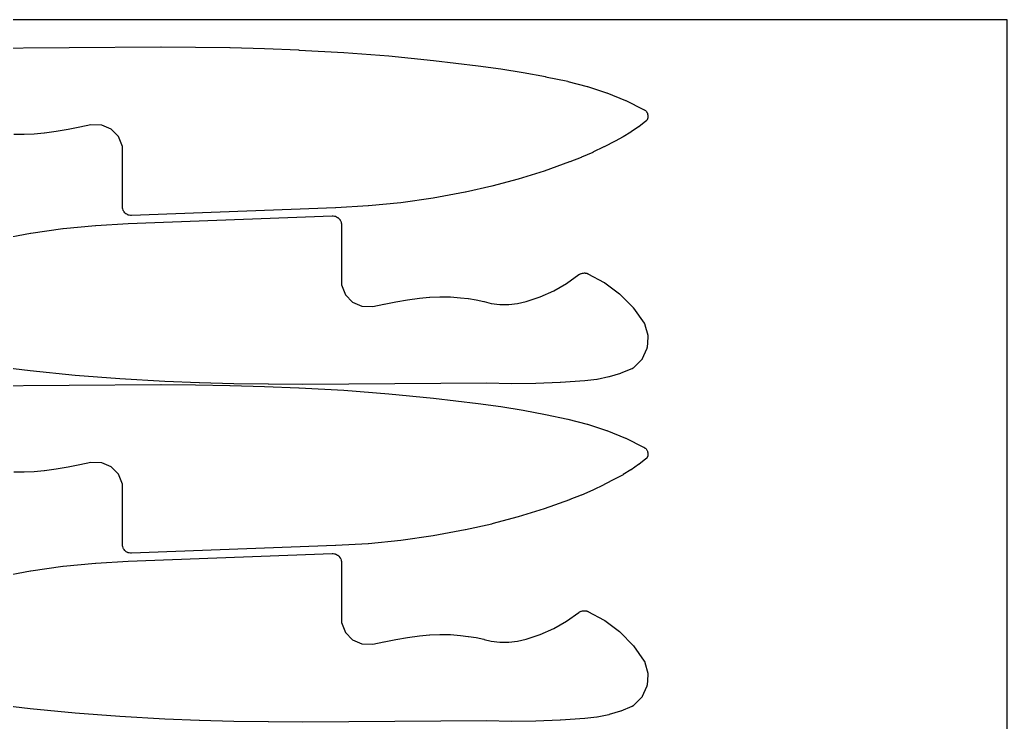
# Model space of a CAD drawing. Header units: metres. Extents: x 0 to 3000, y 0 to 1240.
# Drawn here: x 2608.8 to 3000, y 961.7 to 1240 of the extents above; entities that cross this region are included whole.
import ezdxf

# ---------------------------------------------------------------- set-up
doc = ezdxf.new("R2010")
doc.units = ezdxf.units.M

msp = doc.modelspace()

# ---------------------------------------------------------------- linework, layer by layer
at = {"color": 7}
msp.add_lwpolyline([(0, 0), (3000, 0), (3000, 1240), (0, 1240), (0, 0)], close=True, dxfattribs=at)
at = {"color": 1}
for points in [[(2591.85, 1228.71), (2664.73, 1229.23), (2664.74, 1229.23), (2664.75, 1229.23), (2678.4, 1229.18), (2678.42, 1229.18), (2692.06, 1228.95), (2692.09, 1228.95), (2705.72, 1228.57), (2705.75, 1228.57), (2719.38, 1228.02), (2719.4, 1228.01), (2719.41, 1228.01), (2737.18, 1227.02), (2737.22, 1227.02), (2754.95, 1225.65), (2754.99, 1225.65), (2772.7, 1223.91), (2772.74, 1223.91), (2790.41, 1221.81), (2790.43, 1221.81), (2790.45, 1221.81), (2799.32, 1220.56), (2799.36, 1220.55), (2808.2, 1219.11), (2808.24, 1219.1), (2817.05, 1217.46), (2817.09, 1217.45), (2825.86, 1215.61), (2825.9, 1215.6), (2825.94, 1215.59), (2833.61, 1213.62), (2833.75, 1213.58), (2841.25, 1211.08), (2841.38, 1211.04), (2848.7, 1208.03), (2848.83, 1207.97), (2855.93, 1204.47), (2855.95, 1204.46), (2855.97, 1204.45), (2856.03, 1204.41), (2856.1, 1204.37), (2856.12, 1204.36), (2856.14, 1204.35), (2856.46, 1204.13), (2856.62, 1204.02), (2856.77, 1203.89), (2856.9, 1203.75), (2857.02, 1203.59), (2857.23, 1203.28), (2857.33, 1203.12), (2857.41, 1202.95), (2857.48, 1202.77), (2857.53, 1202.59), (2857.61, 1202.22), (2857.65, 1202.03), (2857.66, 1201.84), (2857.66, 1201.64), (2857.63, 1201.45), (2857.57, 1201.06), (2857.56, 1201.01), (2857.55, 1200.96), (2857.53, 1200.92), (2857.52, 1200.87), (2857.51, 1200.82), (2857.49, 1200.77), (2857.48, 1200.73), (2857.46, 1200.69), (2857.44, 1200.64), (2857.42, 1200.59), (2857.4, 1200.55), (2857.38, 1200.51), (2857.36, 1200.46), (2857.34, 1200.41), (2857.31, 1200.38), (2857.29, 1200.34), (2857.26, 1200.29), (2857.23, 1200.25), (2857.2, 1200.21), (2857.18, 1200.17), (2857.14, 1200.14), (2857.11, 1200.09), (2857.08, 1200.06), (2857.05, 1200.03), (2857.01, 1199.99), (2856.97, 1199.95), (2856.94, 1199.92), (2856.91, 1199.89), (2856.86, 1199.86), (2856.83, 1199.82), (2854.02, 1197.64), (2853.93, 1197.57), (2851, 1195.54), (2850.91, 1195.48), (2847.88, 1193.63), (2847.78, 1193.57), (2844.64, 1191.89), (2844.63, 1191.88), (2844.61, 1191.87), (2840.28, 1189.63), (2840.22, 1189.6), (2835.82, 1187.5), (2835.76, 1187.47), (2831.29, 1185.51), (2831.23, 1185.49), (2826.7, 1183.67), (2826.66, 1183.66), (2826.63, 1183.65), (2816.56, 1180.04), (2816.48, 1180.01), (2806.27, 1176.83), (2806.19, 1176.8), (2795.86, 1174.04), (2795.78, 1174.02), (2785.34, 1171.68), (2785.31, 1171.67), (2785.27, 1171.67), (2772.6, 1169.33), (2772.52, 1169.32), (2759.78, 1167.51), (2759.7, 1167.5), (2746.89, 1166.23), (2746.8, 1166.22), (2733.95, 1165.47), (2733.93, 1165.47), (2733.91, 1165.47), (2653.08, 1162.44), (2652.99, 1162.44), (2652.9, 1162.44), (2652.89, 1162.44), (2652.89, 1162.44), (2652.8, 1162.45), (2652.71, 1162.46), (2652.15, 1162.54), (2651.97, 1162.58), (2651.79, 1162.63), (2651.62, 1162.7), (2651.46, 1162.79), (2650.99, 1163.06), (2650.83, 1163.16), (2650.69, 1163.27), (2650.56, 1163.39), (2650.43, 1163.53), (2650.09, 1163.95), (2649.98, 1164.1), (2649.89, 1164.26), (2649.81, 1164.43), (2649.74, 1164.6), (2649.57, 1165.13), (2649.56, 1165.15), (2649.56, 1165.16), (2649.54, 1165.24), (2649.52, 1165.32), (2649.52, 1165.34), (2649.51, 1165.35), (2649.5, 1165.43), (2649.49, 1165.52), (2649.48, 1165.53), (2649.48, 1165.55), (2649.48, 1165.63), (2649.47, 1165.71), (2649.47, 1165.73), (2649.47, 1165.74), (2649.47, 1189.83), (2647.89, 1193.75), (2647.89, 1193.75), (2645.05, 1196.65), (2641.33, 1198.28), (2636.95, 1198.38), (2632.59, 1197.44), (2632.55, 1197.43), (2627.94, 1196.54), (2627.89, 1196.53), (2623.26, 1195.75), (2623.22, 1195.75), (2618.57, 1195.08), (2618.53, 1195.07), (2618.49, 1195.07), (2614.54, 1194.67), (2614.42, 1194.66), (2610.46, 1194.5), (2610.34, 1194.5), (2606.38, 1194.58)], [(2600.39, 1153.11), (2613.06, 1155.45), (2613.14, 1155.46), (2625.88, 1157.27), (2625.97, 1157.28), (2638.77, 1158.55), (2638.86, 1158.56), (2651.71, 1159.31), (2651.73, 1159.31), (2651.75, 1159.31), (2732.58, 1162.34), (2732.67, 1162.34), (2732.76, 1162.34), (2732.77, 1162.34), (2732.77, 1162.34), (2732.86, 1162.33), (2732.95, 1162.32), (2733.51, 1162.23), (2733.69, 1162.2), (2733.87, 1162.14), (2734.04, 1162.08), (2734.21, 1161.99), (2734.67, 1161.72), (2734.83, 1161.62), (2734.97, 1161.51), (2735.1, 1161.39), (2735.23, 1161.25), (2735.57, 1160.83), (2735.68, 1160.68), (2735.77, 1160.52), (2735.86, 1160.35), (2735.92, 1160.18), (2736.09, 1159.65), (2736.1, 1159.63), (2736.1, 1159.62), (2736.12, 1159.54), (2736.14, 1159.46), (2736.15, 1159.44), (2736.15, 1159.43), (2736.16, 1159.34), (2736.18, 1159.26), (2736.18, 1159.25), (2736.18, 1159.23), (2736.18, 1159.15), (2736.19, 1159.07), (2736.19, 1159.05), (2736.19, 1159.03), (2736.19, 1134.95), (2737.77, 1131.03), (2737.77, 1131.03), (2740.62, 1128.13), (2744.33, 1126.5), (2748.71, 1126.4), (2753.07, 1127.34), (2753.11, 1127.35), (2757.72, 1128.24), (2757.77, 1128.25), (2762.4, 1129.03), (2762.44, 1129.03), (2767.09, 1129.7), (2767.13, 1129.71), (2767.17, 1129.71), (2771.12, 1130.11), (2771.24, 1130.12), (2775.2, 1130.28), (2775.32, 1130.28), (2779.28, 1130.2), (2779.4, 1130.19), (2783.35, 1129.87), (2783.38, 1129.87), (2783.41, 1129.87), (2786.44, 1129.53), (2786.55, 1129.51), (2789.55, 1129.02), (2789.66, 1129), (2792.63, 1128.36), (2792.73, 1128.33), (2795.53, 1127.57), (2798.99, 1127.18), (2802.51, 1127.18), (2806, 1127.57), (2809.45, 1128.35), (2815, 1130.24), (2820.34, 1132.66), (2825.42, 1135.58), (2830.28, 1139.04), (2830.36, 1139.09), (2830.44, 1139.14), (2830.44, 1139.14), (2830.45, 1139.14), (2830.53, 1139.18), (2830.61, 1139.23), (2830.97, 1139.39), (2831.14, 1139.46), (2831.32, 1139.51), (2831.7, 1139.61), (2831.88, 1139.64), (2832.06, 1139.66), (2832.45, 1139.68), (2832.64, 1139.68), (2832.83, 1139.67), (2833.21, 1139.62), (2833.28, 1139.61), (2833.35, 1139.6), (2833.38, 1139.59), (2833.41, 1139.58), (2833.47, 1139.56), (2833.54, 1139.55), (2833.57, 1139.54), (2833.6, 1139.53), (2833.66, 1139.5), (2833.72, 1139.48), (2833.75, 1139.47), (2833.78, 1139.46), (2833.84, 1139.43), (2833.9, 1139.4), (2840.36, 1135.94), (2840.49, 1135.86), (2840.62, 1135.77), (2846.44, 1131.39), (2846.56, 1131.29), (2846.67, 1131.18), (2851.74, 1125.96), (2851.85, 1125.84), (2851.94, 1125.72), (2856.18, 1119.74), (2856.21, 1119.69), (2856.24, 1119.64), (2856.26, 1119.61), (2856.28, 1119.57), (2856.31, 1119.52), (2856.34, 1119.47), (2856.35, 1119.43), (2856.37, 1119.4), (2856.39, 1119.34), (2856.42, 1119.29), (2856.43, 1119.25), (2856.44, 1119.21), (2856.46, 1119.16), (2856.48, 1119.11), (2857.59, 1114.99), (2857.63, 1114.82), (2857.65, 1114.64), (2857.66, 1114.47), (2857.65, 1114.29), (2857.29, 1110.16), (2857.27, 1109.99), (2857.23, 1109.82), (2857.18, 1109.66), (2857.11, 1109.5), (2855.38, 1105.74), (2855.3, 1105.58), (2855.2, 1105.43), (2855.09, 1105.29), (2854.98, 1105.16), (2851.96, 1102.15), (2851.96, 1102.14), (2851.95, 1102.14), (2851.88, 1102.08), (2851.82, 1102.02), (2851.81, 1102.01), (2851.81, 1102.01), (2851.73, 1101.95), (2851.66, 1101.9), (2851.65, 1101.9), (2851.65, 1101.89), (2851.57, 1101.85), (2851.49, 1101.8), (2851.48, 1101.8), (2851.48, 1101.79), (2851.4, 1101.75), (2851.31, 1101.71), (2851.31, 1101.71), (2851.3, 1101.71), (2846.96, 1099.94), (2846.78, 1099.88), (2842.31, 1098.53), (2842.13, 1098.48), (2837.55, 1097.54), (2837.37, 1097.51), (2832.71, 1097), (2832.67, 1096.99), (2832.64, 1096.99), (2822.99, 1096.27), (2822.92, 1096.27), (2813.25, 1095.88), (2813.19, 1095.88), (2803.52, 1095.81), (2803.45, 1095.81), (2793.81, 1096.07), (2720.93, 1095.55), (2720.92, 1095.55), (2720.91, 1095.55), (2707.26, 1095.6), (2707.24, 1095.6), (2693.6, 1095.83), (2693.57, 1095.83), (2679.94, 1096.21), (2679.91, 1096.21), (2666.28, 1096.76), (2666.26, 1096.76), (2666.25, 1096.76), (2648.49, 1097.76), (2648.44, 1097.76), (2630.71, 1099.13), (2630.67, 1099.13), (2612.96, 1100.86), (2612.92, 1100.87), (2595.25, 1102.97)], [(2591.85, 1094.92), (2664.73, 1095.45), (2664.74, 1095.45), (2664.75, 1095.45), (2678.4, 1095.39), (2678.42, 1095.39), (2692.06, 1095.17), (2692.09, 1095.17), (2705.72, 1094.78), (2705.75, 1094.78), (2719.38, 1094.23), (2719.4, 1094.23), (2719.41, 1094.23), (2737.18, 1093.23), (2737.22, 1093.23), (2754.95, 1091.86), (2754.99, 1091.86), (2772.7, 1090.13), (2772.74, 1090.12), (2790.41, 1088.03), (2790.43, 1088.02), (2790.45, 1088.02), (2799.32, 1086.77), (2799.36, 1086.77), (2808.2, 1085.32), (2808.24, 1085.31), (2817.05, 1083.67), (2817.09, 1083.66), (2825.86, 1081.83), (2825.9, 1081.82), (2825.94, 1081.81), (2833.61, 1079.83), (2833.75, 1079.79), (2841.25, 1077.3), (2841.38, 1077.25), (2848.7, 1074.24), (2848.83, 1074.19), (2855.93, 1070.68), (2855.95, 1070.67), (2855.97, 1070.66), (2856.03, 1070.62), (2856.1, 1070.59), (2856.12, 1070.57), (2856.14, 1070.56), (2856.46, 1070.35), (2856.62, 1070.23), (2856.77, 1070.11), (2856.9, 1069.96), (2857.02, 1069.81), (2857.23, 1069.5), (2857.33, 1069.34), (2857.41, 1069.16), (2857.48, 1068.99), (2857.53, 1068.8), (2857.61, 1068.44), (2857.65, 1068.24), (2857.66, 1068.05), (2857.66, 1067.85), (2857.63, 1067.66), (2857.57, 1067.28), (2857.56, 1067.23), (2857.55, 1067.18), (2857.53, 1067.13), (2857.52, 1067.09), (2857.51, 1067.04), (2857.49, 1066.99), (2857.48, 1066.94), (2857.46, 1066.9), (2857.44, 1066.85), (2857.42, 1066.8), (2857.4, 1066.76), (2857.38, 1066.72), (2857.36, 1066.68), (2857.34, 1066.63), (2857.31, 1066.59), (2857.29, 1066.55), (2857.26, 1066.51), (2857.23, 1066.46), (2857.2, 1066.43), (2857.18, 1066.39), (2857.14, 1066.35), (2857.11, 1066.31), (2857.08, 1066.28), (2857.05, 1066.24), (2857.01, 1066.2), (2856.97, 1066.17), (2856.94, 1066.14), (2856.91, 1066.1), (2856.86, 1066.07), (2856.83, 1066.04), (2854.02, 1063.85), (2853.93, 1063.78), (2851, 1061.76), (2850.91, 1061.7), (2847.88, 1059.84), (2847.78, 1059.78), (2844.64, 1058.1), (2844.63, 1058.09), (2844.61, 1058.09), (2840.28, 1055.84), (2840.22, 1055.82), (2835.82, 1053.71), (2835.76, 1053.69), (2831.29, 1051.73), (2831.23, 1051.7), (2826.7, 1049.89), (2826.66, 1049.88), (2826.63, 1049.86), (2816.56, 1046.25), (2816.48, 1046.23), (2806.27, 1043.04), (2806.19, 1043.02), (2795.86, 1040.25), (2795.78, 1040.23), (2785.34, 1037.9), (2785.31, 1037.89), (2785.27, 1037.88), (2772.6, 1035.55), (2772.52, 1035.53), (2759.78, 1033.73), (2759.7, 1033.72), (2746.89, 1032.44), (2746.8, 1032.43), (2733.95, 1031.68), (2733.93, 1031.68), (2733.91, 1031.68), (2653.08, 1028.65), (2652.99, 1028.65), (2652.9, 1028.66), (2652.89, 1028.66), (2652.89, 1028.66), (2652.8, 1028.67), (2652.71, 1028.68), (2652.15, 1028.76), (2651.97, 1028.8), (2651.79, 1028.85), (2651.62, 1028.92), (2651.46, 1029), (2650.99, 1029.27), (2650.83, 1029.37), (2650.69, 1029.48), (2650.56, 1029.61), (2650.43, 1029.74), (2650.09, 1030.16), (2649.98, 1030.31), (2649.89, 1030.47), (2649.81, 1030.64), (2649.74, 1030.81), (2649.57, 1031.35), (2649.56, 1031.36), (2649.56, 1031.38), (2649.54, 1031.46), (2649.52, 1031.54), (2649.52, 1031.55), (2649.51, 1031.57), (2649.5, 1031.65), (2649.49, 1031.73), (2649.48, 1031.75), (2649.48, 1031.76), (2649.48, 1031.84), (2649.47, 1031.93), (2649.47, 1031.94), (2649.47, 1031.96), (2649.47, 1056.05), (2647.89, 1059.97), (2647.89, 1059.97), (2645.05, 1062.86), (2641.33, 1064.5), (2636.95, 1064.6), (2632.59, 1063.65), (2632.55, 1063.64), (2627.94, 1062.75), (2627.89, 1062.74), (2623.26, 1061.97), (2623.22, 1061.96), (2618.57, 1061.29), (2618.53, 1061.29), (2618.49, 1061.28), (2614.54, 1060.88), (2614.42, 1060.88), (2610.46, 1060.72), (2610.34, 1060.72), (2606.38, 1060.8)], [(2600.39, 1019.33), (2613.06, 1021.66), (2613.14, 1021.67), (2625.88, 1023.48), (2625.97, 1023.49), (2638.77, 1024.77), (2638.86, 1024.77), (2651.71, 1025.52), (2651.73, 1025.52), (2651.75, 1025.53), (2732.58, 1028.55), (2732.67, 1028.55), (2732.76, 1028.55), (2732.77, 1028.55), (2732.77, 1028.55), (2732.86, 1028.54), (2732.95, 1028.53), (2733.51, 1028.45), (2733.69, 1028.41), (2733.87, 1028.36), (2734.04, 1028.29), (2734.21, 1028.2), (2734.67, 1027.93), (2734.83, 1027.84), (2734.97, 1027.72), (2735.1, 1027.6), (2735.23, 1027.46), (2735.57, 1027.04), (2735.68, 1026.89), (2735.77, 1026.74), (2735.86, 1026.57), (2735.92, 1026.39), (2736.09, 1025.86), (2736.1, 1025.85), (2736.1, 1025.83), (2736.12, 1025.75), (2736.14, 1025.67), (2736.15, 1025.66), (2736.15, 1025.64), (2736.16, 1025.56), (2736.18, 1025.48), (2736.18, 1025.46), (2736.18, 1025.45), (2736.18, 1025.36), (2736.19, 1025.28), (2736.19, 1025.27), (2736.19, 1025.25), (2736.19, 1001.16), (2737.77, 997.24), (2737.77, 997.24), (2740.62, 994.34), (2744.33, 992.71), (2748.71, 992.61), (2753.07, 993.56), (2753.11, 993.57), (2757.72, 994.45), (2757.77, 994.46), (2762.4, 995.24), (2762.44, 995.25), (2767.09, 995.92), (2767.13, 995.92), (2767.17, 995.93), (2771.12, 996.32), (2771.24, 996.33), (2775.2, 996.49), (2775.32, 996.49), (2779.28, 996.41), (2779.4, 996.41), (2783.35, 996.08), (2783.38, 996.08), (2783.41, 996.08), (2786.44, 995.74), (2786.55, 995.73), (2789.55, 995.24), (2789.66, 995.22), (2792.63, 994.57), (2792.73, 994.55), (2795.53, 993.79), (2798.99, 993.39), (2802.51, 993.39), (2806, 993.78), (2809.45, 994.56), (2815, 996.45), (2820.34, 998.87), (2825.42, 1001.79), (2830.28, 1005.25), (2830.36, 1005.3), (2830.44, 1005.35), (2830.44, 1005.35), (2830.45, 1005.36), (2830.53, 1005.4), (2830.61, 1005.44), (2830.97, 1005.6), (2831.14, 1005.67), (2831.32, 1005.73), (2831.7, 1005.82), (2831.88, 1005.86), (2832.06, 1005.88), (2832.45, 1005.9), (2832.64, 1005.9), (2832.83, 1005.88), (2833.21, 1005.83), (2833.28, 1005.82), (2833.35, 1005.81), (2833.38, 1005.8), (2833.41, 1005.8), (2833.47, 1005.78), (2833.54, 1005.76), (2833.57, 1005.75), (2833.6, 1005.74), (2833.66, 1005.72), (2833.72, 1005.7), (2833.75, 1005.68), (2833.78, 1005.67), (2833.84, 1005.64), (2833.9, 1005.61), (2840.36, 1002.15), (2840.49, 1002.07), (2840.62, 1001.99), (2846.44, 997.6), (2846.56, 997.5), (2846.67, 997.4), (2851.74, 992.17), (2851.85, 992.05), (2851.94, 991.93), (2856.18, 985.95), (2856.21, 985.9), (2856.24, 985.86), (2856.26, 985.82), (2856.28, 985.79), (2856.31, 985.74), (2856.34, 985.69), (2856.35, 985.65), (2856.37, 985.61), (2856.39, 985.56), (2856.42, 985.51), (2856.43, 985.47), (2856.44, 985.43), (2856.46, 985.37), (2856.48, 985.32), (2857.59, 981.2), (2857.63, 981.03), (2857.65, 980.86), (2857.66, 980.68), (2857.65, 980.51), (2857.29, 976.38), (2857.27, 976.21), (2857.23, 976.04), (2857.18, 975.87), (2857.11, 975.71), (2855.38, 971.95), (2855.3, 971.8), (2855.2, 971.65), (2855.09, 971.51), (2854.98, 971.38), (2851.96, 968.36), (2851.96, 968.36), (2851.95, 968.35), (2851.88, 968.29), (2851.82, 968.23), (2851.81, 968.23), (2851.81, 968.22), (2851.73, 968.17), (2851.66, 968.11), (2851.65, 968.11), (2851.65, 968.11), (2851.57, 968.06), (2851.49, 968.01), (2851.48, 968.01), (2851.48, 968.01), (2851.4, 967.97), (2851.31, 967.93), (2851.31, 967.93), (2851.3, 967.92), (2846.96, 966.16), (2846.78, 966.1), (2842.31, 964.74), (2842.13, 964.7), (2837.55, 963.76), (2837.37, 963.73), (2832.71, 963.21), (2832.67, 963.21), (2832.64, 963.2), (2822.99, 962.49), (2822.92, 962.48), (2813.25, 962.09), (2813.19, 962.09), (2803.52, 962.03), (2803.45, 962.03), (2793.81, 962.28), (2720.93, 961.76), (2720.92, 961.76), (2720.91, 961.76), (2707.26, 961.82), (2707.24, 961.82), (2693.6, 962.04), (2693.57, 962.04), (2679.94, 962.43), (2679.91, 962.43), (2666.28, 962.98), (2666.26, 962.98), (2666.25, 962.98), (2648.49, 963.98), (2648.44, 963.98), (2630.71, 965.34), (2630.67, 965.35), (2612.96, 967.08), (2612.92, 967.08), (2595.25, 969.18)]]:
    msp.add_lwpolyline(points, dxfattribs=at)

doc.saveas('drawing.dxf')
